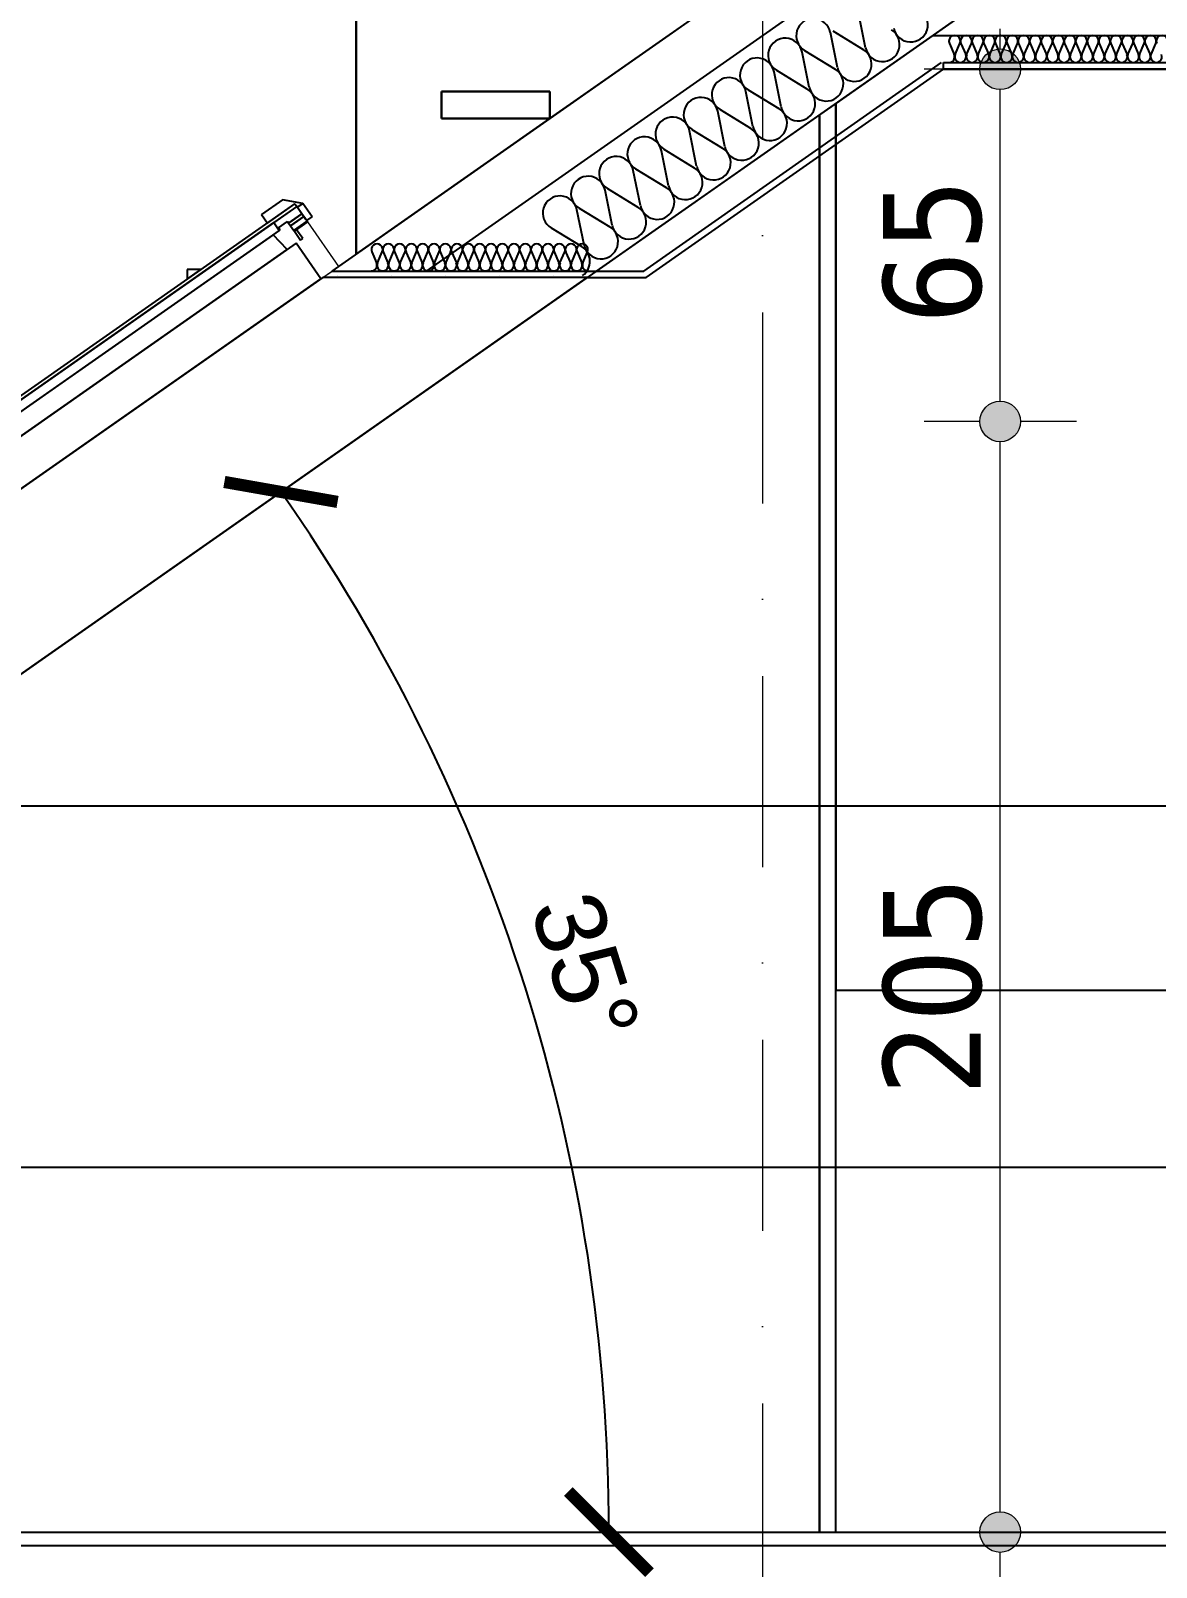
# Model space of a CAD drawing. Header units: millimetres. Extents: x 4647 to 73915, y -13612 to -8141.
# Drawn here: x 11809.9 to 12017.7, y -10775.1 to -10491.4 of the extents above; entities that cross this region are included whole.
import ezdxf
from ezdxf.enums import TextEntityAlignment as Align

# ---------------------------------------------------------------- set-up
doc = ezdxf.new("R2010")
doc.units = ezdxf.units.MM
doc.linetypes.add('Kropki i Kreski', pattern=[67.027776, 35.277777, -17.638888, 0, -14.111111])
for name, color, linetype in [('2D - Ogólne', 7, 'Continuous'), ('Floors', 7, 'Continuous'), ('Konstrukcja - Dach', 7, 'Continuous'), ('Konstrukcja - Ogólne', 7, 'Continuous'), ('Konstrukcja - Siatka mod', 7, 'Continuous'), ('Konstrukcja - Ściany zew', 7, 'Continuous'), ('Opisy - Konstrukcja', 7, 'Continuous'), ('WIDOK', 7, 'Continuous'), ('Wymiarowanie - Ogólne', 7, 'Continuous')]:
    doc.layers.add(name, color=color, linetype=linetype)
doc.layers.add('a_wymiary', color=250, linetype='Continuous', lineweight=9)
doc.layers.add('Konstrukcja - Siatka mod_Nr_Pióra__1', color=7, linetype='Continuous', lineweight=5)
doc.layers.add('Konstrukcja - Siatka mod_Nr_Pióra__4', color=7, linetype='Continuous', lineweight=5, true_color=0x029e21)
doc.styles.add('GENERATED_STYLE_1', font='arialbd.ttf')
doc.styles.add('GENERATED_STYLE_2', font='tahoma.ttf')
doc.styles.get("Standard").update_dxf_attribs({"font": 'arial.ttf'})
doc.dimstyles.new('1-100', dxfattribs={"dimtxt": 13, "dimasz": 15, "dimexe": 10, "dimexo": 20, "dimgap": 5, "dimtad": 1, "dimdec": 1, "dimrnd": 0.5, "dimtxsty": 'Standard', "dimblk": 'ARCHTICK', "dimcen": 0.09, "dimdle": 10, "dimadec": 0, "dimazin": 0, "dimtfac": 1, "dimtdec": 1, "dimtofl": 0, "dimtmove": 0, "dimatfit": 3, "dimfxl": 10, "dimfxlon": 1, "dimtolj": 1, "dimtzin": 0, "dimarcsym": 0})

# ---------------------------------------------------------------- blocks, each defined once
blk = doc.blocks.new('Standardowy znacznik siatki_2')
at = {"layer": 'Konstrukcja - Siatka mod_Nr_Pióra__4', "linetype": 'Kropki i Kreski'}
blk.add_line((268.51, 0), (1533.18, 0), dxfattribs=at)
at = {"layer": 'Konstrukcja - Siatka mod_Nr_Pióra__1', "style": 'GENERATED_STYLE_1'}
blk.add_attdef('AC_MarkerText_1', text='', height=18, dxfattribs=at).set_placement((-28.89, -13.29), align=Align.BOTTOM_LEFT)
blk = doc.blocks.new('_ArchTick')
at = {"color": 0, "linetype": 'ByBlock', "const_width": 0.15}
blk.add_lwpolyline([(-0.5, -0.5), (0.5, 0.5)], dxfattribs=at)
blk = doc.blocks.new('*D802')
at = {"layer": 'a_wymiary', "color": 0, "lineweight": -2, "transparency": 16777216}
for p, q in [((11649, -10180.91), (11649, -10150.91)), ((12748.98, -10180.91), (12748.98, -10150.91)), ((11639, -10160.91), (12758.98, -10160.91))]:
    blk.add_line(p, q, dxfattribs=at)
at = {"layer": 'DEFPOINTS', "color": 0, "transparency": 16777216}
for p in [(12748.98, -10160.91), (11649, -10687.41), (12748.98, -10687.41)]:
    blk.add_point(p, dxfattribs=at)
at = {"layer": 'a_wymiary', "color": 0, "lineweight": -2, "transparency": 16777216, "xscale": 15, "yscale": 15, "zscale": 15, "rotation": 180}
blk.add_blockref('_ArchTick', (11649, -10160.91), dxfattribs=at)
at = {"layer": 'a_wymiary', "color": 0, "lineweight": -2, "transparency": 16777216, "xscale": 15, "yscale": 15, "zscale": 15}
blk.add_blockref('_ArchTick', (12748.98, -10160.91), dxfattribs=at)
at = {"layer": 'a_wymiary', "color": 0, "transparency": 16777216, "insert": (12198.99, -10149.28), "char_height": 13, "attachment_point": 5}
blk.add_mtext('\\A1;1100', dxfattribs=at)
blk = doc.blocks.new('*D803')
at = {"layer": 'a_wymiary', "color": 0, "lineweight": -2, "transparency": 16777216}
for p, q in [((11731.48, -10212.51), (11731.48, -10182.51)), ((12666.48, -10212.51), (12666.48, -10182.51)), ((11721.48, -10192.51), (12676.48, -10192.51))]:
    blk.add_line(p, q, dxfattribs=at)
at = {"layer": 'DEFPOINTS', "color": 0, "transparency": 16777216}
for p in [(12666.48, -10192.51), (11731.48, -10669.57), (12666.48, -10669.57)]:
    blk.add_point(p, dxfattribs=at)
at = {"layer": 'a_wymiary', "color": 0, "lineweight": -2, "transparency": 16777216, "xscale": 15, "yscale": 15, "zscale": 15, "rotation": 180}
blk.add_blockref('_ArchTick', (11731.48, -10192.51), dxfattribs=at)
at = {"layer": 'a_wymiary', "color": 0, "lineweight": -2, "transparency": 16777216, "xscale": 15, "yscale": 15, "zscale": 15}
blk.add_blockref('_ArchTick', (12666.48, -10192.51), dxfattribs=at)
at = {"layer": 'a_wymiary', "color": 0, "transparency": 16777216, "insert": (12198.98, -10180.86), "char_height": 13, "attachment_point": 5}
blk.add_mtext('\\A1;935', dxfattribs=at)
blk = doc.blocks.new('*D812')
at = {"layer": 'a_wymiary', "color": 0, "lineweight": -2, "transparency": 16777216}
for p, q in [((11731.48, -10649.57), (11731.48, -10624.52)), ((12666.48, -10649.57), (12666.48, -10624.52)), ((11721.48, -10634.52), (12676.48, -10634.52))]:
    blk.add_line(p, q, dxfattribs=at)
at = {"layer": 'DEFPOINTS', "color": 0, "transparency": 16777216}
for p in [(12666.48, -10634.52), (11731.48, -10669.57), (12666.48, -10669.57)]:
    blk.add_point(p, dxfattribs=at)
at = {"layer": 'a_wymiary', "color": 0, "lineweight": -2, "transparency": 16777216, "xscale": 15, "yscale": 15, "zscale": 15, "rotation": 180}
blk.add_blockref('_ArchTick', (11731.48, -10634.52), dxfattribs=at)
at = {"layer": 'a_wymiary', "color": 0, "lineweight": -2, "transparency": 16777216, "xscale": 15, "yscale": 15, "zscale": 15}
blk.add_blockref('_ArchTick', (12666.48, -10634.52), dxfattribs=at)
at = {"layer": 'a_wymiary', "color": 0, "transparency": 16777216, "insert": (12198.98, -10622.88), "char_height": 13, "attachment_point": 5}
blk.add_mtext('\\A1;935', dxfattribs=at)
blk = doc.blocks.new('*D813')
at = {"layer": 'a_wymiary', "color": 0, "lineweight": -2, "transparency": 16777216}
blk.add_arc((11581.91, -10768.57), 334.72, 0, 35, dxfattribs=at)
at = {"layer": 'DEFPOINTS', "color": 0, "transparency": 16777216}
for p in [(11912.63, -10537), (11801.21, -10615.01), (11909.71, -10700.88), (11738.98, -10768.57), (11955.52, -10768.57)]:
    blk.add_point(p, dxfattribs=at)
at = {"layer": 'a_wymiary', "color": 0, "lineweight": -2, "transparency": 16777216, "xscale": 15, "yscale": 15, "zscale": 15}
for p, rotation in [((11856.09, -10576.58), 124.9999996188673), ((11916.63, -10768.57), 270.0000000000005)]:
    blk.add_blockref('_ArchTick', p, dxfattribs=dict(at, rotation=rotation))
at = {"layer": 'a_wymiary', "color": 0, "transparency": 16777216, "insert": (11912.24, -10664.41), "char_height": 13, "attachment_point": 5, "rotation": 287.5}
blk.add_mtext('\\A1;35°', dxfattribs=at)
blk = doc.blocks.new('*D815')
at = {"layer": 'a_wymiary', "color": 0, "lineweight": -2, "transparency": 16777216}
for p, q in [((11649, -10701.59), (11649, -10691.21)), ((12748.98, -10701.59), (12748.98, -10691.21)), ((11639, -10701.21), (12758.98, -10701.21))]:
    blk.add_line(p, q, dxfattribs=at)
at = {"layer": 'DEFPOINTS', "color": 0, "transparency": 16777216}
for p in [(12748.98, -10701.21), (11649, -10721.59), (12748.98, -10721.59)]:
    blk.add_point(p, dxfattribs=at)
at = {"layer": 'a_wymiary', "color": 0, "lineweight": -2, "transparency": 16777216, "xscale": 15, "yscale": 15, "zscale": 15, "rotation": 180}
blk.add_blockref('_ArchTick', (11649, -10701.21), dxfattribs=at)
at = {"layer": 'a_wymiary', "color": 0, "lineweight": -2, "transparency": 16777216, "xscale": 15, "yscale": 15, "zscale": 15}
blk.add_blockref('_ArchTick', (12748.98, -10701.21), dxfattribs=at)
at = {"layer": 'a_wymiary', "color": 0, "transparency": 16777216, "insert": (12198.99, -10689.57), "char_height": 13, "attachment_point": 5}
blk.add_mtext('\\A1;1100', dxfattribs=at)

msp = doc.modelspace()

# ---------------------------------------------------------------- hatches: boundary and pattern name
at = {"layer": 'Wymiarowanie - Ogólne', "linetype": 'Continuous', "lineweight": 13}
for points in [[(11992.6, -10498.57), (11992.32, -10497.13), (11991.5, -10495.92), (11990.29, -10495.1), (11988.85, -10494.82), (11987.42, -10495.1), (11986.2, -10495.92), (11985.39, -10497.13), (11985.1, -10498.57), (11985.39, -10500), (11986.2, -10501.22), (11987.42, -10502.03), (11988.85, -10502.32), (11990.29, -10502.03), (11991.5, -10501.22), (11992.32, -10500)], [(11992.6, -10563.57), (11992.32, -10562.13), (11991.5, -10560.92), (11990.29, -10560.1), (11988.85, -10559.82), (11987.42, -10560.1), (11986.2, -10560.92), (11985.39, -10562.13), (11985.1, -10563.57), (11985.39, -10565), (11986.2, -10566.22), (11987.42, -10567.03), (11988.85, -10567.32), (11990.29, -10567.03), (11991.5, -10566.22), (11992.32, -10565)], [(11992.6, -10563.57), (11992.32, -10562.13), (11991.5, -10560.92), (11990.29, -10560.1), (11988.85, -10559.82), (11987.42, -10560.1), (11986.2, -10560.92), (11985.39, -10562.13), (11985.1, -10563.57), (11985.39, -10565), (11986.2, -10566.22), (11987.42, -10567.03), (11988.85, -10567.32), (11990.29, -10567.03), (11991.5, -10566.22), (11992.32, -10565)], [(11992.6, -10768.57), (11992.32, -10767.13), (11991.5, -10765.92), (11990.29, -10765.1), (11988.85, -10764.82), (11987.42, -10765.1), (11986.2, -10765.92), (11985.39, -10767.13), (11985.1, -10768.57), (11985.39, -10770), (11986.2, -10771.22), (11987.42, -10772.03), (11988.85, -10772.32), (11990.29, -10772.03), (11991.5, -10771.22), (11992.32, -10770)], [(11992.6, -10768.57), (11992.32, -10767.13), (11991.5, -10765.92), (11990.29, -10765.1), (11988.85, -10764.82), (11987.42, -10765.1), (11986.2, -10765.92), (11985.39, -10767.13), (11985.1, -10768.57), (11985.39, -10770), (11986.2, -10771.22), (11987.42, -10772.03), (11988.85, -10772.32), (11990.29, -10772.03), (11991.5, -10771.22), (11992.32, -10770)]]:
    msp.add_hatch(color=254, dxfattribs=at).paths.add_polyline_path(points, flags=0)

# ---------------------------------------------------------------- linework, layer by layer
for p, q in [((11869.98, -10440.85), (11869.98, -10532.68)), ((11905.71, -10507.65), (11951.84, -10475.35)), ((11984.64, -10486.57), (11958.52, -10504.86)), ((11978.4, -10498.57), (11978.4, -10497.32)), ((11978.4, -10497.32), (12419.58, -10497.32)), ((12111.98, -10498.57), (11978.4, -10498.57)), ((11885.71, -10507.65), (11885.71, -10502.65)), ((11885.71, -10502.65), (11905.71, -10502.65)), ((11905.71, -10502.65), (11885.71, -10502.65)), ((11885.71, -10502.65), (11885.71, -10507.65)), ((11905.71, -10502.65), (11905.71, -10507.65)), ((11905.71, -10507.65), (11905.71, -10502.65)), ((11958.52, -10504.86), (11955.52, -10506.96)), ((11958.52, -10768.57), (11958.52, -10504.86)), ((11958.52, -10504.86), (11958.52, -10668.57)), ((11955.52, -10506.96), (11801.21, -10615.01)), ((11869.98, -10532.68), (11905.71, -10507.65)), ((11905.71, -10507.65), (11885.71, -10507.65)), ((11885.71, -10507.65), (11905.71, -10507.65)), ((11955.52, -10506.96), (11955.52, -10768.57)), ((11955.52, -10768.57), (11955.52, -10506.96)), ((11763.11, -10590.29), (11858.66, -10523.39)), ((11859.01, -10523.88), (11763.27, -10590.91)), ((11856.35, -10522.69), (11852.5, -10525.39)), ((11853.59, -10526.94), (11858.66, -10523.39)), ((11859.01, -10523.88), (11854.75, -10526.86)), ((11860.11, -10523.35), (11856.35, -10522.69)), ((11858.66, -10523.39), (11859.12, -10524.04)), ((11858.66, -10523.39), (11859.01, -10523.88)), ((11859.97, -10525.25), (11859.01, -10523.88)), ((11860.11, -10523.35), (11859.12, -10524.04)), ((11859.12, -10524.04), (11860.11, -10523.35)), ((11859.12, -10524.04), (11860.69, -10526.27)), ((11861.83, -10525.81), (11860.11, -10523.35)), ((11762.51, -10591.44), (11854.75, -10526.86)), ((11852.5, -10525.39), (11853.59, -10526.94)), ((11854.75, -10526.86), (11855.78, -10528.33)), ((11854.75, -10526.86), (11855.49, -10527.92)), ((11855.49, -10527.92), (11855.66, -10527.81)), ((11855.66, -10527.81), (11855.49, -10527.92)), ((11855.49, -10527.92), (11855.78, -10528.33)), ((11855.66, -10527.81), (11857.3, -10526.66)), ((11855.94, -10528.22), (11855.66, -10527.81)), ((11857.3, -10526.66), (11857.51, -10526.97)), ((11857.51, -10526.97), (11859.97, -10525.25)), ((11859.97, -10525.25), (11857.51, -10526.97)), ((11857.51, -10526.97), (11857.87, -10527.48)), ((11857.87, -10527.48), (11860.33, -10525.76)), ((11860.33, -10525.76), (11857.87, -10527.48)), ((11857.87, -10527.48), (11858.44, -10528.3)), ((11858.44, -10528.3), (11860.9, -10526.58)), ((11860.9, -10526.58), (11858.44, -10528.3)), ((11858.97, -10528.18), (11861.02, -10526.74)), ((11860.33, -10525.76), (11859.97, -10525.25)), ((11860.9, -10526.58), (11860.33, -10525.76)), ((11860.69, -10526.27), (11860.84, -10526.5)), ((11860.84, -10526.5), (11861.83, -10525.81)), ((11861.02, -10526.74), (11860.9, -10526.58)), ((11855.78, -10528.33), (11763.54, -10592.92)), ((11858.89, -10530.68), (11764.68, -10596.64)), ((11854.63, -10529.14), (11767.64, -10590.05)), ((11857.25, -10531.82), (11854.63, -10529.14)), ((11855.78, -10528.33), (11855.94, -10528.22)), ((11858.44, -10528.3), (11858.56, -10528.46)), ((11858.56, -10528.46), (11858.97, -10528.18)), ((11858.97, -10528.18), (11858.56, -10528.46)), ((11858.56, -10528.46), (11859.71, -10530.1)), ((11863.47, -10537.23), (11858.89, -10530.68)), ((11860.11, -10529.82), (11858.97, -10528.18)), ((11859.71, -10530.1), (11860.11, -10529.82)), ((11769.27, -10593.43), (11857.25, -10531.82)), ((11841.32, -10535.53), (11838.77, -10535.53)), ((11838.77, -10535.53), (11838.77, -10537.32)), ((11838.77, -10537.32), (11841.32, -10535.53)), ((11863.81, -10537), (11768.42, -10603.78)), ((11773.78, -10600.04), (11863.47, -10537.23)), ((11801.21, -10615.01), (11912.63, -10537)), ((11912.63, -10537), (11863.81, -10537)), ((11958.52, -10668.57), (12111.98, -10668.57)), ((11738.98, -10768.57), (11955.52, -10768.57)), ((11955.52, -10768.57), (11958.52, -10768.57))]:
    msp.add_line(p, q)
at = {"layer": '2D - Ogólne'}
for p, q in [((11882.96, -10535.8), (12198.99, -10314.51)), ((11964.01, -10494.59), (11962.69, -10488.12)), ((11958.81, -10498.23), (11957.5, -10491.76)), ((11957.93, -10491.45), (11963.57, -10494.9)), ((11953.61, -10501.87), (11952.3, -10495.39)), ((11952.74, -10495.09), (11958.37, -10498.54)), ((11948.42, -10505.51), (11947.1, -10499.03)), ((11947.54, -10498.73), (11953.18, -10502.18)), ((11942.34, -10502.37), (11947.98, -10505.82)), ((11943.22, -10509.15), (11941.9, -10502.67)), ((11938.02, -10512.79), (11936.71, -10506.31)), ((11937.14, -10506.01), (11942.78, -10509.46)), ((11932.82, -10516.43), (11931.51, -10509.95)), ((11931.95, -10509.65), (11937.58, -10513.1)), ((11927.62, -10520.07), (11926.31, -10513.59)), ((11926.75, -10513.29), (11932.39, -10516.74)), ((11922.43, -10523.71), (11921.11, -10517.23)), ((11921.55, -10516.93), (11927.19, -10520.38)), ((11917.23, -10527.35), (11915.92, -10520.87)), ((11916.35, -10520.56), (11921.99, -10524.02)), ((11912.03, -10530.99), (11910.72, -10524.51)), ((11911.15, -10524.2), (11916.79, -10527.65)), ((11905.96, -10527.84), (11911.6, -10531.29))]:
    msp.add_line(p, q, dxfattribs=at)
at = {"layer": '2D - Ogólne', "color": 161, "lineweight": 25}
for p, q in [((11976.43, -10492.32), (12421.55, -10492.32)), ((11923.06, -10535.8), (11978.01, -10497.32)), ((11923.52, -10537), (11978.4, -10498.57)), ((11914.34, -10535.8), (11923.06, -10535.8)), ((11912.63, -10537), (11923.52, -10537))]:
    msp.add_line(p, q, dxfattribs=at)
at = {"layer": '2D - Ogólne'}
for centre, start_param, end_param in [((11972.32, -10490.34), 1.158004, 5.125183), ((11954.38, -10492.37), 4.299595, 8.266775), ((11949.18, -10496.01), 4.299595, 8.266775), ((11967.12, -10493.98), 1.158004, 5.125183), ((11943.99, -10499.65), 4.299595, 8.266775), ((11961.92, -10497.62), 1.158004, 5.125183), ((11956.73, -10501.25), 1.158004, 5.125183), ((11938.79, -10503.29), 4.299595, 8.266775), ((11951.53, -10504.89), 1.158004, 5.125183), ((11933.59, -10506.93), 4.299595, 8.266775), ((11928.39, -10510.57), 4.299595, 8.266775), ((11946.33, -10508.53), 1.158004, 5.125183), ((11941.13, -10512.17), 1.158004, 5.125183), ((11923.2, -10514.21), 4.299595, 8.266775), ((11935.94, -10515.81), 1.158004, 5.125183), ((11918, -10517.85), 4.299595, 8.266775), ((11912.8, -10521.49), 4.299595, 8.266775), ((11930.74, -10519.45), 1.158004, 5.125183), ((11907.6, -10525.13), 4.299595, 8.266775), ((11925.54, -10523.09), 1.158004, 5.125183), ((11920.34, -10526.73), 1.158004, 5.125183), ((11915.15, -10530.37), 1.158004, 5.125183), ((11909.95, -10534.01), 3.141593, 5.125182)]:
    msp.add_ellipse(centre, major_axis=(-1.83, 2.61), ratio=0.994478, start_param=start_param, end_param=end_param, dxfattribs=at)
at = {"layer": 'Floors', "color": 251, "lineweight": 15}
for p, q in [((11885.71, -10502.65), (11905.71, -10502.65)), ((11885.71, -10507.65), (11885.71, -10502.65)), ((11905.71, -10507.65), (11905.71, -10502.65)), ((11885.71, -10507.65), (11905.71, -10507.65)), ((11838.77, -10535.53), (11841.32, -10535.53)), ((11838.77, -10537.32), (11838.77, -10535.53))]:
    msp.add_line(p, q, dxfattribs=at)
at = {"layer": 'Konstrukcja - Dach'}
for p, q in [((11865.52, -10535.8), (12198.99, -10302.3)), ((11882.96, -10535.8), (12198.99, -10314.51)), ((11882.96, -10535.8), (12198.99, -10314.51)), ((11914.34, -10535.8), (12198.99, -10336.48)), ((11979.47, -10493.81), (11980.36, -10495.83)), ((11980.54, -10495.83), (11981.42, -10493.81)), ((11981.6, -10493.81), (11982.48, -10495.83)), ((11982.66, -10495.83), (11983.55, -10493.81)), ((11983.73, -10493.81), (11984.61, -10495.83)), ((11984.79, -10495.83), (11985.67, -10493.81)), ((11985.85, -10493.81), (11986.74, -10495.83)), ((11986.92, -10495.83), (11987.8, -10493.81)), ((11987.98, -10493.81), (11988.86, -10495.83)), ((11989.04, -10495.83), (11989.93, -10493.81)), ((11990.11, -10493.81), (11990.99, -10495.83)), ((11991.17, -10495.83), (11992.05, -10493.81)), ((11992.23, -10493.81), (11993.12, -10495.83)), ((11993.3, -10495.83), (11994.18, -10493.81)), ((11994.36, -10493.81), (11995.24, -10495.83)), ((11995.42, -10495.83), (11996.31, -10493.81)), ((11996.49, -10493.81), (11997.37, -10495.83)), ((11997.55, -10495.83), (11998.43, -10493.81)), ((11998.61, -10493.81), (11999.5, -10495.83)), ((11999.68, -10495.83), (12000.56, -10493.81)), ((12000.74, -10493.81), (12001.62, -10495.83)), ((12001.8, -10495.83), (12002.69, -10493.81)), ((12002.87, -10493.81), (12003.75, -10495.83)), ((12003.93, -10495.83), (12004.81, -10493.81)), ((12004.99, -10493.81), (12005.88, -10495.83)), ((12006.06, -10495.83), (12006.94, -10493.81)), ((12007.12, -10493.81), (12008, -10495.83)), ((12008.18, -10495.83), (12009.07, -10493.81)), ((12009.25, -10493.81), (12010.13, -10495.83)), ((12010.31, -10495.83), (12011.19, -10493.81)), ((12011.37, -10493.81), (12012.26, -10495.83)), ((12012.44, -10495.83), (12013.32, -10493.81)), ((12013.5, -10493.81), (12014.38, -10495.83)), ((12014.56, -10495.83), (12015.45, -10493.81)), ((12015.63, -10493.81), (12016.51, -10495.83)), ((12016.69, -10495.83), (12017.57, -10493.81)), ((11872.86, -10532.29), (11873.73, -10534.31)), ((11873.91, -10534.31), (11874.79, -10532.29)), ((11874.96, -10532.29), (11875.84, -10534.31)), ((11876.02, -10534.31), (11876.89, -10532.29)), ((11877.07, -10532.29), (11877.94, -10534.31)), ((11878.12, -10534.31), (11879, -10532.29)), ((11879.17, -10532.29), (11880.05, -10534.31)), ((11880.23, -10534.31), (11881.1, -10532.29)), ((11881.28, -10532.29), (11882.15, -10534.31)), ((11882.33, -10534.31), (11883.21, -10532.29)), ((11883.38, -10532.29), (11884.26, -10534.31)), ((11884.44, -10534.31), (11885.31, -10532.29)), ((11885.49, -10532.29), (11886.36, -10534.31)), ((11886.54, -10534.31), (11887.42, -10532.29)), ((11887.59, -10532.29), (11888.47, -10534.31)), ((11888.65, -10534.31), (11889.52, -10532.29)), ((11889.7, -10532.29), (11890.57, -10534.31)), ((11890.75, -10534.31), (11891.63, -10532.29)), ((11891.8, -10532.29), (11892.68, -10534.31)), ((11892.86, -10534.31), (11893.73, -10532.29)), ((11893.91, -10532.29), (11894.78, -10534.31)), ((11894.96, -10534.31), (11895.84, -10532.29)), ((11896.01, -10532.29), (11896.89, -10534.31)), ((11897.07, -10534.31), (11897.94, -10532.29)), ((11898.12, -10532.29), (11898.99, -10534.31)), ((11899.17, -10534.31), (11900.05, -10532.29)), ((11900.22, -10532.29), (11901.1, -10534.31)), ((11901.28, -10534.31), (11902.15, -10532.29)), ((11902.33, -10532.29), (11903.2, -10534.31)), ((11903.38, -10534.31), (11904.26, -10532.29)), ((11904.43, -10532.29), (11905.31, -10534.31)), ((11905.49, -10534.31), (11906.36, -10532.29)), ((11906.54, -10532.29), (11907.41, -10534.31)), ((11907.59, -10534.31), (11908.47, -10532.29)), ((11908.64, -10532.29), (11909.52, -10534.31)), ((11909.7, -10534.31), (11910.57, -10532.29)), ((11910.75, -10532.29), (11911.62, -10534.31)), ((11911.8, -10534.31), (11912.68, -10532.29)), ((11865.52, -10535.8), (11874.24, -10535.8)), ((11874.24, -10535.8), (11878.6, -10535.8)), ((11878.6, -10535.8), (11882.96, -10535.8)), ((11882.96, -10535.8), (11888.19, -10535.8)), ((11888.19, -10535.8), (11914.34, -10535.8))]:
    msp.add_line(p, q, dxfattribs=at)
at = {"layer": 'Konstrukcja - Dach', "color": 161, "lineweight": 25}
for p, q in [((11978.4, -10497.32), (12419.58, -10497.32)), ((11978.4, -10498.57), (11978.4, -10497.32)), ((11978.4, -10498.57), (12419.58, -10498.57))]:
    msp.add_line(p, q, dxfattribs=at)
at = {"layer": 'Konstrukcja - Dach'}
for centre, ratio, start_param, end_param in [((11980.45, -10493.38), 0.999894, 4.299595, 8.266775), ((11982.57, -10493.38), 0.999894, 4.299595, 8.266775), ((11984.7, -10493.38), 0.999894, 4.299595, 8.266775), ((11986.83, -10493.38), 0.999894, 4.299595, 8.266775), ((11988.95, -10493.38), 0.999894, 4.299595, 8.266775), ((11991.08, -10493.38), 0.999894, 4.299595, 8.266775), ((11993.21, -10493.38), 0.999894, 4.299595, 8.266775), ((11995.33, -10493.38), 0.999894, 4.299595, 8.266775), ((11997.46, -10493.38), 0.999894, 4.299595, 8.266775), ((11999.59, -10493.38), 0.999894, 4.299595, 8.266775), ((12001.71, -10493.38), 0.999894, 4.299595, 8.266775), ((12003.84, -10493.38), 0.999894, 4.299595, 8.266775), ((12005.97, -10493.38), 0.999894, 4.299595, 8.266775), ((12008.09, -10493.38), 0.999894, 4.299595, 8.266775), ((12010.22, -10493.38), 0.999894, 4.299595, 8.266775), ((12012.35, -10493.38), 0.999894, 4.299595, 8.266775), ((12014.47, -10493.38), 0.999894, 4.299595, 8.266775), ((12016.6, -10493.38), 0.999894, 4.299595, 8.266775), ((12018.73, -10493.38), 0.999894, 4.299595, 8.266775), ((11979.38, -10496.26), 0.999894, 3.141593, 5.125182), ((11981.51, -10496.26), 0.999894, 1.158004, 5.125183), ((11983.64, -10496.26), 0.999894, 1.158004, 5.125183), ((11985.76, -10496.26), 0.999894, 1.158004, 5.125183), ((11987.89, -10496.26), 0.999894, 1.158004, 5.125183), ((11990.02, -10496.26), 0.999894, 1.158004, 5.125183), ((11992.14, -10496.26), 0.999894, 1.158004, 5.125183), ((11994.27, -10496.26), 0.999894, 1.158004, 5.125183), ((11996.4, -10496.26), 0.999894, 1.158004, 5.125183), ((11998.52, -10496.26), 0.999894, 1.158004, 5.125183), ((12000.65, -10496.26), 0.999894, 1.158004, 5.125183), ((12002.78, -10496.26), 0.999894, 1.158004, 5.125183), ((12004.9, -10496.26), 0.999894, 1.158004, 5.125183), ((12007.03, -10496.26), 0.999894, 1.158004, 5.125183), ((12009.16, -10496.26), 0.999894, 1.158004, 5.125183), ((12011.28, -10496.26), 0.999894, 1.158004, 5.125183), ((12013.41, -10496.26), 0.999894, 1.158004, 5.125183), ((12015.54, -10496.26), 0.999894, 1.158004, 5.125183), ((12017.66, -10496.26), 0.999894, 1.158004, 5.125183), ((11873.82, -10531.86), 0.989769, 4.299595, 8.266775), ((11875.93, -10531.86), 0.989769, 4.299595, 8.266775), ((11878.03, -10531.86), 0.989769, 4.299595, 8.266775), ((11880.14, -10531.86), 0.989769, 4.299595, 8.266775), ((11882.24, -10531.86), 0.989769, 4.299595, 8.266775), ((11884.35, -10531.86), 0.989769, 4.299595, 8.266775), ((11886.45, -10531.86), 0.989769, 4.299595, 8.266775), ((11888.56, -10531.86), 0.989769, 4.299595, 8.266775), ((11890.66, -10531.86), 0.989769, 4.299595, 8.266775), ((11892.77, -10531.86), 0.989769, 4.299595, 8.266775), ((11894.87, -10531.86), 0.989769, 4.299595, 8.266775), ((11896.98, -10531.86), 0.989769, 4.299595, 8.266775), ((11899.08, -10531.86), 0.989769, 4.299595, 8.266775), ((11901.19, -10531.86), 0.989769, 4.299595, 8.266775), ((11903.29, -10531.86), 0.989769, 4.299595, 8.266775), ((11905.4, -10531.86), 0.989769, 4.299595, 8.266775), ((11907.5, -10531.86), 0.989769, 4.299595, 8.266775), ((11909.61, -10531.86), 0.989769, 4.299595, 8.266775), ((11911.71, -10531.86), 0.989769, 4.299595, 8.266775), ((11872.77, -10534.73), 0.989769, 3.141593, 5.125182), ((11874.87, -10534.73), 0.989769, 1.158004, 5.125183), ((11876.98, -10534.73), 0.989769, 1.158004, 5.125183), ((11879.08, -10534.73), 0.989769, 1.158004, 5.125183), ((11881.19, -10534.73), 0.989769, 1.158004, 5.125183), ((11883.29, -10534.73), 0.989769, 1.158004, 5.125183), ((11885.4, -10534.73), 0.989769, 1.158004, 5.125183), ((11887.5, -10534.73), 0.989769, 1.158004, 5.125183), ((11889.61, -10534.73), 0.989769, 1.158004, 5.125183), ((11891.71, -10534.73), 0.989769, 1.158004, 5.125183), ((11893.82, -10534.73), 0.989769, 1.158004, 5.125183), ((11895.92, -10534.73), 0.989769, 1.158004, 5.125183), ((11898.03, -10534.73), 0.989769, 1.158004, 5.125183), ((11900.13, -10534.73), 0.989769, 1.158004, 5.125183), ((11902.24, -10534.73), 0.989769, 1.158004, 5.125183), ((11904.34, -10534.73), 0.989769, 1.158004, 5.125183), ((11906.45, -10534.73), 0.989769, 1.158004, 5.125183), ((11908.56, -10534.73), 0.989769, 1.158004, 5.125183), ((11910.66, -10534.73), 0.989769, 1.158004, 5.125183), ((11912.77, -10534.73), 0.989769, 1.158004, 3.141593)]:
    msp.add_ellipse(centre, major_axis=(0, 1.06), ratio=ratio, start_param=start_param, end_param=end_param, dxfattribs=at)
at = {"layer": 'Konstrukcja - Ogólne', "color": 161, "lineweight": 25}
msp.add_line((11869.98, -10532.68), (11869.98, -10440.85), dxfattribs=at)
at = {"layer": 'Konstrukcja - Ściany zew', "color": 251, "lineweight": 15}
for p, q in [((11958.52, -10504.86), (11958.52, -10768.57)), ((11955.52, -10506.96), (11955.52, -10768.57)), ((12111.98, -10668.57), (11958.52, -10668.57))]:
    msp.add_line(p, q, dxfattribs=at)
at = {"layer": 'Opisy - Konstrukcja', "color": 30, "lineweight": 18}
for p, q in [((11858.66, -10523.39), (11763.11, -10590.29)), ((11852.5, -10525.39), (11856.35, -10522.69)), ((11859.01, -10523.88), (11854.75, -10526.86)), ((11856.35, -10522.69), (11860.11, -10523.35)), ((11858.66, -10523.39), (11859.01, -10523.88)), ((11859.97, -10525.25), (11859.01, -10523.88)), ((11860.11, -10523.35), (11859.12, -10524.04)), ((11860.11, -10523.35), (11861.83, -10525.81)), ((11762.51, -10591.44), (11854.75, -10526.86)), ((11852.9, -10525.96), (11852.5, -10525.39)), ((11852.9, -10525.96), (11853.59, -10526.94)), ((11854.75, -10526.86), (11855.78, -10528.33)), ((11855.49, -10527.92), (11855.66, -10527.81)), ((11859.97, -10525.25), (11857.51, -10526.97)), ((11860.33, -10525.76), (11857.87, -10527.48)), ((11860.9, -10526.58), (11858.44, -10528.3)), ((11860.33, -10525.76), (11859.97, -10525.25)), ((11860.9, -10526.58), (11860.33, -10525.76)), ((11861.83, -10525.81), (11860.84, -10526.5)), ((11861.02, -10526.74), (11860.9, -10526.58)), ((11855.78, -10528.33), (11767.64, -10590.05)), ((11858.97, -10528.18), (11858.56, -10528.46)), ((11769.27, -10593.43), (11857.25, -10531.82)), ((11863.47, -10537.23), (11773.78, -10600.04)), ((11801.21, -10615.01), (11912.63, -10537))]:
    msp.add_line(p, q, dxfattribs=at)
at = {"layer": 'Opisy - Konstrukcja', "color": 233, "lineweight": 20}
for p, q in [((11852.5, -10525.39), (11856.35, -10522.69)), ((11856.35, -10522.69), (11860.11, -10523.35)), ((11860.11, -10523.35), (11861.83, -10525.81)), ((11762.51, -10591.44), (11854.75, -10526.86)), ((11852.9, -10525.96), (11852.5, -10525.39)), ((11854.75, -10526.86), (11855.78, -10528.33)), ((11855.66, -10527.81), (11857.3, -10526.66)), ((11855.94, -10528.22), (11855.66, -10527.81)), ((11859.71, -10530.1), (11857.3, -10526.66)), ((11858.97, -10528.18), (11861.02, -10526.74)), ((11866.75, -10534.94), (11861.02, -10526.74)), ((11855.78, -10528.33), (11763.54, -10592.92)), ((11854.63, -10529.14), (11855.94, -10528.22)), ((11857.25, -10531.82), (11854.63, -10529.14)), ((11857.25, -10531.82), (11858.89, -10530.68)), ((11863.47, -10537.23), (11858.89, -10530.68)), ((11860.11, -10529.82), (11858.97, -10528.18)), ((11859.71, -10530.1), (11860.11, -10529.82)), ((11863.47, -10537.23), (11866.75, -10534.94)), ((11863.81, -10537), (11865.52, -10535.8)), ((11865.52, -10535.8), (11914.34, -10535.8)), ((11912.63, -10537), (11914.34, -10535.8)), ((11863.81, -10537), (11912.63, -10537))]:
    msp.add_line(p, q, dxfattribs=at)
at = {"layer": 'Opisy - Konstrukcja', "color": 251, "linetype": 'Continuous', "lineweight": 15}
for p, q in [((11866.49, -10536.63), (11866.49, -10536.63)), ((11876.49, -10536.63), (11876.49, -10536.63)), ((11886.49, -10536.63), (11886.49, -10536.63)), ((11896.49, -10536.63), (11896.49, -10536.63)), ((11906.49, -10536.63), (11906.49, -10536.63))]:
    msp.add_line(p, q, dxfattribs=at)
at = {"layer": 'WIDOK'}
for p, q in [((11738.98, -10768.57), (12111.98, -10768.57)), ((11738.98, -10771.07), (12111.98, -10771.07)), ((11738.98, -10771.07), (12111.98, -10771.07))]:
    msp.add_line(p, q, dxfattribs=at)
at = {"layer": 'Wymiarowanie - Ogólne', "color": 151, "lineweight": 20}
for p, q in [((11988.85, -10494.82), (11988.85, -10491.07)), ((11985.1, -10498.57), (11974.79, -10498.57)), ((12002.92, -10498.57), (11992.6, -10498.57)), ((11988.85, -10559.82), (11988.85, -10502.32)), ((11985.1, -10563.57), (11974.79, -10563.57)), ((11985.1, -10563.57), (11974.79, -10563.57)), ((12002.92, -10563.57), (11992.6, -10563.57)), ((12002.92, -10563.57), (11992.6, -10563.57)), ((11988.85, -10764.82), (11988.85, -10567.32)), ((11985.1, -10768.57), (11974.79, -10768.57)), ((11985.1, -10768.57), (11974.79, -10768.57)), ((12002.92, -10768.57), (11992.6, -10768.57)), ((12002.92, -10768.57), (11992.6, -10768.57)), ((11988.85, -10797.82), (11988.85, -10772.32))]:
    msp.add_line(p, q, dxfattribs=at)
at = {"layer": 'Wymiarowanie - Ogólne', "color": 254, "lineweight": 13}
for centre in [(11988.85, -10498.57), (11988.85, -10563.57), (11988.85, -10563.57), (11988.85, -10768.57), (11988.85, -10768.57)]:
    msp.add_circle(centre, 3.75, dxfattribs=at)

# ---------------------------------------------------------------- block references
at = {"layer": 'Konstrukcja - Siatka mod', "color": 251, "lineweight": 15, "rotation": 270}
msp.add_blockref('Standardowy znacznik siatki_2', (11944.97, -10073.57), dxfattribs=at)

# ---------------------------------------------------------------- texts
at = {"layer": 'Wymiarowanie - Ogólne', "color": 8, "lineweight": 13, "char_height": 18, "attachment_point": 1, "rotation": 90, "style": 'GENERATED_STYLE_2'}
for s, insert in [('{65}', (11967.25, -10545.66)), ('{205}', (11967.25, -10687.96))]:
    msp.add_mtext(s, dxfattribs=dict(at, insert=insert))

# ---------------------------------------------------------------- dimensions: what is measured, and where the dimension line sits
at = {"layer": 'a_wymiary'}
for base, p1, p2, picture, middle in [((12748.98, -10160.91), (11649, -10687.41), (12748.98, -10687.41), '*D802', (12198.99, -10149.28)), ((12666.48, -10192.51), (11731.48, -10669.57), (12666.48, -10669.57), '*D803', (12198.98, -10180.86)), ((12666.48, -10634.52), (11731.48, -10669.57), (12666.48, -10669.57), '*D812', (12198.98, -10622.88)), ((12748.98, -10701.21), (11649, -10721.59), (12748.98, -10721.59), '*D815', (12198.99, -10689.57))]:
    dim = msp.add_linear_dim(base=base, p1=p1, p2=p2, dimstyle='1-100', override={"dimfxl": 20}, dxfattribs=at)
    dim.commit()
    dim.dimension.update_dxf_attribs({"geometry": picture, "text_midpoint": middle})
dim = msp.add_angular_dim_2l(base=(11909.71, -10700.88), line1=((11738.98, -10768.57), (11955.52, -10768.57)), line2=((11801.21, -10615.01), (11912.63, -10537)), dimstyle='1-100', override={"dimfxl": 20}, dxfattribs=at)
dim.commit()
dim.dimension.update_dxf_attribs({"geometry": '*D813', "text_midpoint": (11912.24, -10664.41)})

doc.saveas('drawing.dxf')
